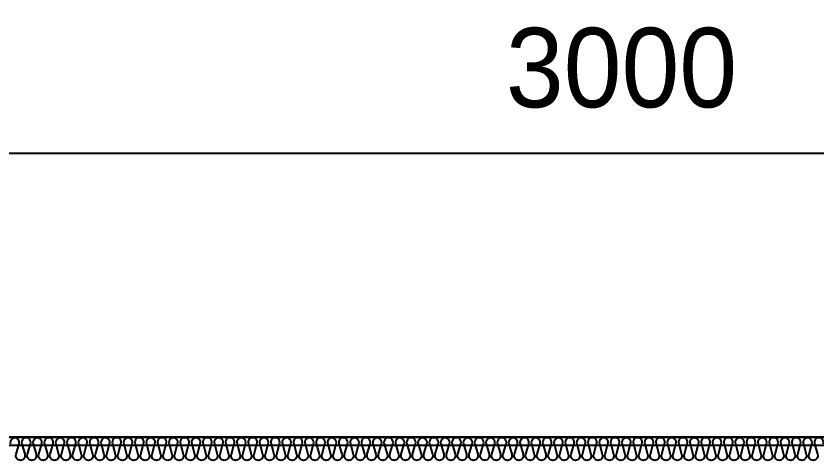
# Model space of a CAD drawing. Header units: millimetres. Extents: x 3692 to 33099, y 2878 to 23673.
# Drawn here: x 7715 to 9126, y 12571 to 13345 of the extents above; entities that cross this region are included whole.
import ezdxf

# ---------------------------------------------------------------- set-up
doc = ezdxf.new("R2010")
doc.units = ezdxf.units.MM
doc.layers.add('SMS', color=220, linetype='Continuous')
doc.layers.add('냉각탑_dim', color=1, linetype='Continuous')
doc.styles.add('HY울릉도L', font='')
doc.styles.get('HY울릉도L').set_extended_font_data('HY울릉도L')
doc.dimstyles.new('성지DIM', dxfattribs={"dimtxt": 3.5, "dimasz": 3, "dimexe": 1, "dimexo": 2.5, "dimgap": 2, "dimtad": 1, "dimdec": 0, "dimzin": 3, "dimdsep": 46, "dimtxsty": 'HY울릉도L', "dimblk": 'ARCHTICK', "dimcen": -2, "dimclrd": 256, "dimclre": 256, "dimclrt": 7, "dimadec": 0, "dimazin": 0, "dimtfac": 1, "dimtdec": 0, "dimtofl": 0, "dimtmove": 0, "dimatfit": 3, "dimfxl": 1, "dimtolj": 1, "dimtzin": 0, "dimlwe": -1, "dimarcsym": 0})

# ---------------------------------------------------------------- blocks, each defined once
blk = doc.blocks.new('_ArchTick')
at = {"color": 0, "linetype": 'ByBlock', "const_width": 0.15}
blk.add_lwpolyline([(-0.5, -0.5), (0.5, 0.5)], dxfattribs=at)
blk = doc.blocks.new('*D327')
at = {"layer": 'Defpoints', "color": 0, "transparency": 16777216}
for p in [(10281.2, 13103.2), (7281.5, 12602.7), (10281.2, 12602.7)]:
    blk.add_point(p, dxfattribs=at)
at = {"layer": '냉각탑_dim', "transparency": 16777216}
for p, q in [((7281.5, 12702.7), (7281.5, 13143.2)), ((10281.2, 12702.7), (10281.2, 13143.2))]:
    blk.add_line(p, q, dxfattribs=at)
at = {"layer": '냉각탑_dim', "lineweight": -2, "transparency": 16777216}
blk.add_line((7281.5, 13103.2), (10281.2, 13103.2), dxfattribs=at)
at = {"layer": '냉각탑_dim', "lineweight": -2, "transparency": 16777216, "xscale": 120, "yscale": 120, "zscale": 120, "rotation": 180}
blk.add_blockref('_ArchTick', (7281.5, 13103.2), dxfattribs=at)
at = {"layer": '냉각탑_dim', "lineweight": -2, "transparency": 16777216, "xscale": 120, "yscale": 120, "zscale": 120}
blk.add_blockref('_ArchTick', (10281.2, 13103.2), dxfattribs=at)
at = {"layer": '냉각탑_dim', "color": 7, "transparency": 16777216, "insert": (8781.3, 13253.2), "char_height": 140, "attachment_point": 5, "style": 'HY울릉도L'}
blk.add_mtext('\\A1;3000', dxfattribs=at)
blk = doc.blocks.new('3')
for p, q in [((9736.5, 12602.7), (7281.5, 12602.7)), ((7472.7, 12602.7), (10131.2, 12602.7)), ((7486.8, 12588.7), (10131.2, 12588.7))]:
    blk.add_line(p, q)
at = {"color": 7}
blk.add_line((7281.5, 12602.7), (9736.5, 12602.7), dxfattribs=at)
at = {"ltscale": 500}
blk.add_lwpolyline([(7281.5, 12602.7), (10281.2, 12602.7), (10281.2, 9602.7), (7281.5, 9602.7)], close=True, dxfattribs=at)
at = {"layer": 'SMS', "color": 5}
for points in [[(8029.8, 12601.5, 0.446849), (8024.3, 12591), (8029.2, 12572.7, -0.524856), (8021.8, 12561.9, -0.524856), (8014.3, 12572.7), (8019.3, 12591, 1.449198), (8004.3, 12591), (8009.3, 12572.7, -0.524856), (8001.8, 12561.9, -0.524856), (7994.4, 12572.7), (7999.3, 12591, 1.449198), (7984.4, 12591), (7989.3, 12572.7, -0.524856), (7981.9, 12561.9, -0.524856), (7974.4, 12572.7), (7979.4, 12591, 1.449198), (7964.4, 12591), (7969.4, 12572.7, -0.524856), (7961.9, 12561.9, -0.524856), (7954.5, 12572.7), (7959.4, 12591, 1.449198), (7944.5, 12591), (7949.4, 12572.7, -0.524856), (7942, 12561.9, -0.524856), (7934.5, 12572.7), (7939.5, 12591, 1.449198), (7924.5, 12591), (7929.5, 12572.7, -0.524856), (7922, 12561.9, -0.524856), (7914.6, 12572.7), (7919.5, 12591, 1.449198), (7904.6, 12591), (7909.5, 12572.7, -0.524856), (7902.1, 12561.9, -0.524856), (7894.6, 12572.7), (7899.6, 12591, 1.449198), (7884.6, 12591), (7889.6, 12572.7, -0.524856), (7882.1, 12561.9, -0.524856), (7874.7, 12572.7), (7879.6, 12591, 1.449198), (7864.7, 12591), (7869.6, 12572.7, -0.524856), (7862.2, 12561.9, -0.524856), (7854.7, 12572.7), (7859.7, 12591, 1.449198), (7844.7, 12591), (7849.7, 12572.7, -0.524856), (7842.2, 12561.9, -0.524856), (7834.8, 12572.7), (7839.7, 12591, 1.449198), (7824.8, 12591), (7829.7, 12572.7, -0.524856), (7822.3, 12561.9, -0.524856), (7814.8, 12572.7), (7819.8, 12591, 1.449198), (7804.8, 12591), (7809.8, 12572.7, -0.524856), (7802.3, 12561.9, -0.524856), (7794.9, 12572.7), (7799.8, 12591, 1.449198), (7784.9, 12591), (7789.8, 12572.7, -0.524856), (7782.4, 12561.9, -0.524856), (7774.9, 12572.7), (7779.9, 12591, 1.449198), (7764.9, 12591), (7769.9, 12572.7, -0.524856), (7762.4, 12561.9, -0.524856), (7755, 12572.7), (7759.9, 12591, 1.449198), (7745, 12591), (7749.9, 12572.7, -0.524856), (7742.5, 12561.9, -0.524856), (7735, 12572.7), (7740, 12591, 1.449198), (7725, 12591), (7730, 12572.7, -0.524856), (7722.5, 12561.9, -0.524856), (7715.1, 12572.7), (7720, 12591, 1.449198), (7705.1, 12591)], [(8608.3, 12601.5, 0.446849), (8602.8, 12591), (8607.8, 12572.7, -0.524856), (8600.3, 12561.9, -0.524856), (8592.9, 12572.7), (8597.8, 12591, 1.449198), (8582.9, 12591), (8587.8, 12572.7, -0.524856), (8580.4, 12561.9, -0.524856), (8572.9, 12572.7), (8577.9, 12591, 1.449198), (8562.9, 12591), (8567.9, 12572.7, -0.524856), (8560.4, 12561.9, -0.524856), (8553, 12572.7), (8557.9, 12591, 1.449198), (8543, 12591), (8547.9, 12572.7, -0.524856), (8540.5, 12561.9, -0.524856), (8533, 12572.7), (8538, 12591, 1.449198), (8523, 12591), (8528, 12572.7, -0.524856), (8520.5, 12561.9, -0.524856), (8513.1, 12572.7), (8518, 12591, 1.449198), (8503.1, 12591), (8508, 12572.7, -0.524856), (8500.6, 12561.9, -0.524856), (8493.1, 12572.7), (8498.1, 12591, 1.449198), (8483.1, 12591), (8488.1, 12572.7, -0.524856), (8480.6, 12561.9, -0.524856), (8473.2, 12572.7), (8478.1, 12591, 1.449198), (8463.2, 12591), (8468.1, 12572.7, -0.524856), (8460.7, 12561.9, -0.524856), (8453.2, 12572.7), (8458.2, 12591, 1.449198), (8443.2, 12591), (8448.2, 12572.7, -0.524856), (8440.7, 12561.9, -0.524856), (8433.3, 12572.7), (8438.2, 12591, 1.449198), (8423.3, 12591), (8428.2, 12572.7, -0.524856), (8420.8, 12561.9, -0.524856), (8413.3, 12572.7), (8418.3, 12591, 1.449198), (8403.3, 12591), (8408.3, 12572.7, -0.524856), (8400.8, 12561.9, -0.524856), (8393.4, 12572.7), (8398.3, 12591, 1.449198), (8383.4, 12591), (8388.3, 12572.7, -0.524856), (8380.9, 12561.9, -0.524856), (8373.4, 12572.7), (8378.4, 12591, 1.449198), (8363.4, 12591), (8368.4, 12572.7, -0.524856), (8360.9, 12561.9, -0.524856), (8353.5, 12572.7), (8358.4, 12591, 1.449198), (8343.5, 12591), (8348.4, 12572.7, -0.524856), (8341, 12561.9, -0.524856), (8333.5, 12572.7), (8338.5, 12591, 1.449198), (8323.5, 12591), (8328.5, 12572.7, -0.524856), (8321, 12561.9, -0.524856), (8313.6, 12572.7), (8318.5, 12591, 1.449198), (8303.6, 12591), (8308.5, 12572.7, -0.524856), (8301.1, 12561.9, -0.524856), (8293.6, 12572.7), (8298.6, 12591, 1.449198), (8283.6, 12591), (8288.6, 12572.7, -0.524856), (8281.1, 12561.9, -0.524856), (8273.7, 12572.7), (8278.6, 12591, 1.449198), (8263.7, 12591), (8268.6, 12572.7, -0.524856), (8261.2, 12561.9, -0.524856), (8253.7, 12572.7), (8258.7, 12591, 1.449198), (8243.7, 12591), (8248.7, 12572.7, -0.524856), (8241.2, 12561.9, -0.524856), (8233.8, 12572.7), (8238.7, 12591, 1.449198), (8223.8, 12591), (8228.7, 12572.7, -0.524856), (8221.3, 12561.9, -0.524856), (8213.8, 12572.7), (8218.8, 12591, 1.449198), (8203.8, 12591), (8208.8, 12572.7, -0.524856), (8201.3, 12561.9, -0.524856), (8193.9, 12572.7), (8198.8, 12591, 1.449198), (8183.9, 12591), (8188.8, 12572.7, -0.524856), (8181.4, 12561.9, -0.524856), (8173.9, 12572.7), (8178.9, 12591, 1.449198), (8163.9, 12591), (8168.9, 12572.7, -0.524856), (8161.4, 12561.9, -0.524856), (8154, 12572.7), (8158.9, 12591, 1.449198), (8144, 12591), (8148.9, 12572.7, -0.524856), (8141.5, 12561.9, -0.524856), (8134, 12572.7), (8139, 12591, 1.449198), (8124, 12591), (8129, 12572.7, -0.524856), (8121.5, 12561.9, -0.524856), (8114.1, 12572.7), (8119, 12591, 1.449198), (8104.1, 12591), (8109, 12572.7, -0.524856), (8101.6, 12561.9, -0.524856), (8094.1, 12572.7), (8099.1, 12591, 1.449198), (8084.1, 12591), (8089.1, 12572.7, -0.524856), (8081.6, 12561.9, -0.524856), (8074.2, 12572.7), (8079.1, 12591, 1.449198), (8064.2, 12591), (8069.1, 12572.7, -0.524856), (8061.7, 12561.9, -0.524856), (8054.2, 12572.7), (8059.2, 12591, 1.449198), (8044.2, 12591), (8049.2, 12572.7, -0.524856), (8041.7, 12561.9, -0.524856), (8034.3, 12572.7), (8039.2, 12591, 1.449198), (8024.3, 12591), (8029.2, 12572.7, -0.524856), (8021.8, 12561.9, -0.417249)], [(9136.5, 12591, 1.449198), (9121.5, 12591), (9126.5, 12572.7, -0.524856), (9119, 12561.9, -0.524856), (9111.6, 12572.7), (9116.5, 12591, 1.449198), (9101.6, 12591), (9106.5, 12572.7, -0.524856), (9099.1, 12561.9, -0.524856), (9091.6, 12572.7), (9096.6, 12591, 1.449198), (9081.6, 12591), (9086.6, 12572.7, -0.524856), (9079.1, 12561.9, -0.524856), (9071.7, 12572.7), (9076.6, 12591, 1.449198), (9061.7, 12591), (9066.6, 12572.7, -0.524856), (9059.2, 12561.9, -0.524856), (9051.7, 12572.7), (9056.7, 12591, 1.449198), (9041.7, 12591), (9046.7, 12572.7, -0.524856), (9039.2, 12561.9, -0.524856), (9031.8, 12572.7), (9036.7, 12591, 1.449198), (9021.8, 12591), (9026.7, 12572.7, -0.524856), (9019.3, 12561.9, -0.524856), (9011.8, 12572.7), (9016.8, 12591, 1.449198), (9001.8, 12591), (9006.8, 12572.7, -0.524856), (8999.3, 12561.9, -0.524856), (8991.9, 12572.7), (8996.8, 12591, 1.449198), (8981.9, 12591), (8986.8, 12572.7, -0.524856), (8979.4, 12561.9, -0.524856), (8971.9, 12572.7), (8976.9, 12591, 1.449198), (8961.9, 12591), (8966.9, 12572.7, -0.524856), (8959.4, 12561.9, -0.524856), (8952, 12572.7), (8956.9, 12591, 1.449198), (8942, 12591), (8946.9, 12572.7, -0.524856), (8939.5, 12561.9, -0.524856), (8932, 12572.7), (8937, 12591, 1.449198), (8922, 12591), (8927, 12572.7, -0.524856), (8919.5, 12561.9, -0.524856), (8912.1, 12572.7), (8917, 12591, 1.449198), (8902.1, 12591), (8907, 12572.7, -0.524856), (8899.6, 12561.9, -0.524856), (8892.1, 12572.7), (8897.1, 12591, 1.449198), (8882.1, 12591), (8887.1, 12572.7, -0.524856), (8879.6, 12561.9, -0.524856), (8872.2, 12572.7), (8877.1, 12591, 1.449198), (8862.2, 12591), (8867.1, 12572.7, -0.524856), (8859.7, 12561.9, -0.524856), (8852.2, 12572.7), (8857.2, 12591, 1.449198), (8842.2, 12591), (8847.2, 12572.7, -0.524856), (8839.7, 12561.9, -0.524856), (8832.3, 12572.7), (8837.2, 12591, 1.449198), (8822.3, 12591), (8827.2, 12572.7, -0.524856), (8819.8, 12561.9, -0.524856), (8812.3, 12572.7), (8817.3, 12591, 1.449198), (8802.3, 12591), (8807.3, 12572.7, -0.524856), (8799.8, 12561.9, -0.524856), (8792.4, 12572.7), (8797.3, 12591, 1.449198), (8782.4, 12591), (8787.3, 12572.7, -0.524856), (8779.9, 12561.9, -0.524856), (8772.4, 12572.7), (8777.4, 12591, 1.449198), (8762.4, 12591), (8767.4, 12572.7, -0.524856), (8759.9, 12561.9, -0.524856), (8752.5, 12572.7), (8757.4, 12591, 1.449198), (8742.5, 12591), (8747.4, 12572.7, -0.524856), (8740, 12561.9, -0.524856), (8732.5, 12572.7), (8737.5, 12591, 1.449198), (8722.5, 12591), (8727.5, 12572.7, -0.524856), (8720, 12561.9, -0.524856), (8712.6, 12572.7), (8717.5, 12591, 1.449198), (8702.6, 12591), (8707.5, 12572.7, -0.524856), (8700.1, 12561.9, -0.524856), (8692.6, 12572.7), (8697.6, 12591, 1.449198), (8682.6, 12591), (8687.6, 12572.7, -0.524856), (8680.1, 12561.9, -0.524856), (8672.7, 12572.7), (8677.6, 12591, 1.449198), (8662.7, 12591), (8667.6, 12572.7, -0.524856), (8660.2, 12561.9, -0.524856), (8652.7, 12572.7), (8657.7, 12591, 1.449198), (8642.7, 12591), (8647.7, 12572.7, -0.524856), (8640.2, 12561.9, -0.524856), (8632.8, 12572.7), (8637.7, 12591, 1.449198), (8622.8, 12591), (8627.7, 12572.7, -0.524856), (8620.3, 12561.9, -0.524856), (8612.8, 12572.7), (8617.8, 12591, 1.449198), (8602.8, 12591), (8607.8, 12572.7, -0.524856), (8600.3, 12561.9, -0.417249)]]:
    blk.add_lwpolyline(points, format="xyb", dxfattribs=at)

msp = doc.modelspace()

# ---------------------------------------------------------------- block references
msp.add_blockref('3', (0, 0))

# ---------------------------------------------------------------- dimensions: what is measured, and where the dimension line sits
at = {"layer": '냉각탑_dim'}
dim = msp.add_linear_dim(base=(10281.2, 13103.2), p1=(7281.5, 12602.7), p2=(10281.2, 12602.7), dimstyle='성지DIM', override={"dimscale": 40}, dxfattribs=at)
dim.commit()
dim.dimension.update_dxf_attribs({"geometry": '*D327', "text_midpoint": (8781.3, 13253.2)})

doc.saveas('drawing.dxf')
